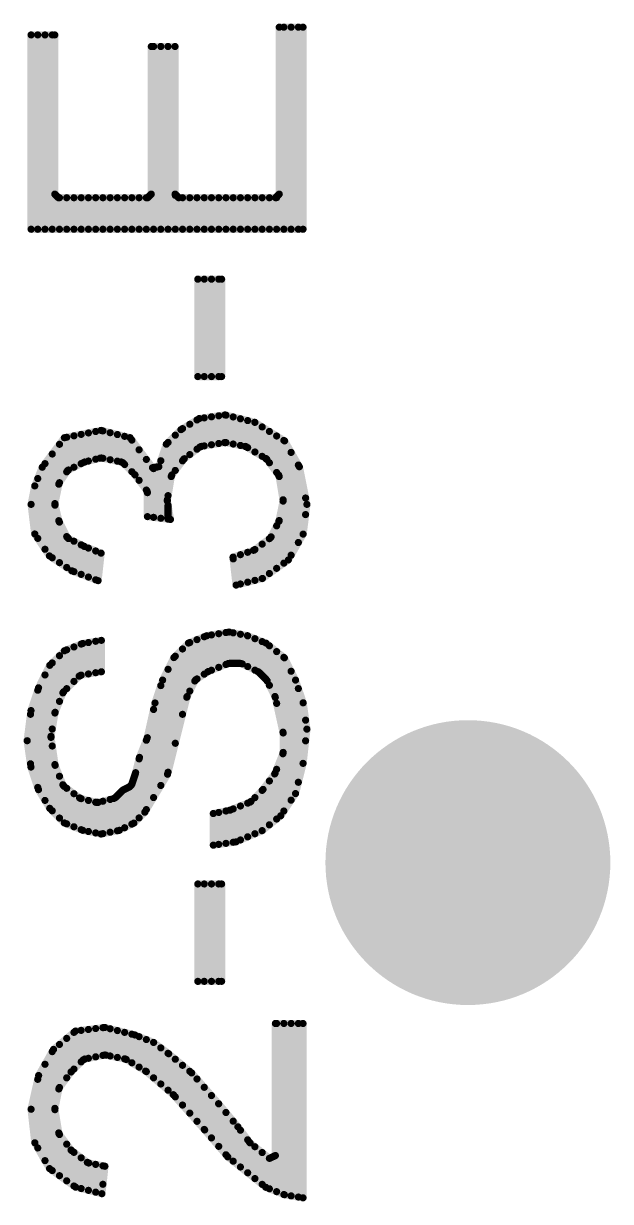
# Model space of a CAD drawing. Header units: millimetres. Extents: x 17.58 to 19.74, y 15.71 to 18.76.
# Drawn here: x 18.6 to 18.6811, y 16.6699 to 16.8327 of the extents above; entities that cross this region are included whole.
import ezdxf

# ---------------------------------------------------------------- set-up
doc = ezdxf.new("R2010")
doc.units = ezdxf.units.MM
doc.header["$MEASUREMENT"] = 0
doc.layers.get('0').update_dxf_attribs({"linetype": 'CONTINUOUS', "lineweight": 0})
doc.layers.add('04_BOT_PHO', color=90, linetype='CONTINUOUS', lineweight=0)

# ---------------------------------------------------------------- blocks, each defined once
blk = doc.blocks.new('ROUND_8')
h = blk.add_hatch(color=256)
edge = h.paths.add_edge_path(flags=0)
edge.add_arc((0, 0), 0.01968, 0, 360)
blk = doc.blocks.new('ROUND_14')
h = blk.add_hatch(color=256)
edge = h.paths.add_edge_path(flags=0)
edge.add_arc((0, 0), 0.0005, 0, 360)

msp = doc.modelspace()

# ---------------------------------------------------------------- linework, layer by layer
at = {"layer": '04_BOT_PHO', "lineweight": 211, "const_width": 0.001}
for points in [[(18.60436, 16.8311), (18.60108, 16.8311)], [(18.60108, 16.8311), (18.60108, 16.80425)], [(18.602, 16.80425), (18.602, 16.8311)], [(18.603, 16.80425), (18.603, 16.8311)], [(18.604, 16.80425), (18.604, 16.8311)], [(18.60436, 16.8091), (18.60436, 16.8311)], [(18.63865, 16.83217), (18.63536, 16.83217)], [(18.63536, 16.83217), (18.63536, 16.8091)], [(18.636, 16.80425), (18.636, 16.83217)], [(18.637, 16.80425), (18.637, 16.83217)], [(18.638, 16.80425), (18.638, 16.83217)], [(18.63865, 16.80425), (18.63865, 16.83217)], [(18.62097, 16.8295), (18.61768, 16.8295)], [(18.61768, 16.8295), (18.61768, 16.8091)], [(18.618, 16.80425), (18.618, 16.8295)], [(18.619, 16.80425), (18.619, 16.8295)], [(18.62, 16.80425), (18.62, 16.8295)], [(18.62097, 16.8091), (18.62097, 16.8295)], [(18.60486, 16.8086), (18.60436, 16.8091)], [(18.61718, 16.8086), (18.60486, 16.8086)], [(18.605, 16.80425), (18.605, 16.8086)], [(18.606, 16.80425), (18.606, 16.8086)], [(18.607, 16.80425), (18.607, 16.8086)], [(18.608, 16.80425), (18.608, 16.8086)], [(18.609, 16.80425), (18.609, 16.8086)], [(18.61, 16.80425), (18.61, 16.8086)], [(18.611, 16.80425), (18.611, 16.8086)], [(18.612, 16.80425), (18.612, 16.8086)], [(18.613, 16.80425), (18.613, 16.8086)], [(18.614, 16.80425), (18.614, 16.8086)], [(18.615, 16.80425), (18.615, 16.8086)], [(18.616, 16.80425), (18.616, 16.8086)], [(18.617, 16.80425), (18.617, 16.8086)], [(18.61768, 16.8091), (18.61718, 16.8086)], [(18.62147, 16.8086), (18.62097, 16.8091)], [(18.621, 16.80425), (18.621, 16.80893)], [(18.63486, 16.8086), (18.62147, 16.8086)], [(18.622, 16.80425), (18.622, 16.8086)], [(18.623, 16.80425), (18.623, 16.8086)], [(18.624, 16.80425), (18.624, 16.8086)], [(18.625, 16.80425), (18.625, 16.8086)], [(18.626, 16.80425), (18.626, 16.8086)], [(18.627, 16.80425), (18.627, 16.8086)], [(18.628, 16.80425), (18.628, 16.8086)], [(18.629, 16.80425), (18.629, 16.8086)], [(18.63, 16.80425), (18.63, 16.8086)], [(18.631, 16.80425), (18.631, 16.8086)], [(18.632, 16.80425), (18.632, 16.8086)], [(18.633, 16.80425), (18.633, 16.8086)], [(18.634, 16.80425), (18.634, 16.8086)], [(18.63536, 16.8091), (18.63486, 16.8086)], [(18.635, 16.80425), (18.635, 16.80862)], [(18.60108, 16.80425), (18.63865, 16.80425)], [(18.6274, 16.79735), (18.62411, 16.79735)], [(18.62411, 16.79735), (18.62411, 16.78389)], [(18.625, 16.78389), (18.625, 16.79735)], [(18.626, 16.78389), (18.626, 16.79735)], [(18.627, 16.78389), (18.627, 16.79735)], [(18.6274, 16.78389), (18.6274, 16.79735)], [(18.62411, 16.78389), (18.6274, 16.78389)], [(18.62787, 16.77859), (18.62432, 16.77809)], [(18.627, 16.77464), (18.627, 16.77847)], [(18.63198, 16.77757), (18.62787, 16.77859)], [(18.628, 16.77477), (18.628, 16.77856)], [(18.62432, 16.77809), (18.62178, 16.77656)], [(18.623, 16.77311), (18.623, 16.7773)], [(18.624, 16.77386), (18.624, 16.7779)], [(18.625, 16.77431), (18.625, 16.77818)], [(18.626, 16.77447), (18.626, 16.77833)], [(18.629, 16.77457), (18.629, 16.77831)], [(18.63, 16.77437), (18.63, 16.77806)], [(18.631, 16.77407), (18.631, 16.77781)], [(18.6361, 16.775), (18.63198, 16.77757)], [(18.632, 16.77347), (18.632, 16.77756)], [(18.633, 16.77287), (18.633, 16.77693)], [(18.60568, 16.77544), (18.60262, 16.77136)], [(18.61074, 16.77645), (18.60568, 16.77544)], [(18.606, 16.77073), (18.606, 16.7755)], [(18.607, 16.77136), (18.607, 16.7757)], [(18.608, 16.77186), (18.608, 16.7759)], [(18.609, 16.77222), (18.609, 16.7761)], [(18.61, 16.77247), (18.61, 16.7763)], [(18.61475, 16.77545), (18.61074, 16.77645)], [(18.611, 16.7726), (18.611, 16.77638)], [(18.612, 16.7724), (18.612, 16.77613)], [(18.613, 16.7722), (18.613, 16.77588)], [(18.614, 16.77174), (18.614, 16.77563)], [(18.61785, 16.7713), (18.61475, 16.77545)], [(18.62178, 16.77656), (18.61976, 16.77455)], [(18.621, 16.77092), (18.621, 16.77579)], [(18.622, 16.77225), (18.622, 16.7767)], [(18.634, 16.77198), (18.634, 16.77631)], [(18.635, 16.77064), (18.635, 16.77568)], [(18.605, 16.76923), (18.605, 16.77453)], [(18.615, 16.77074), (18.615, 16.77511)], [(18.616, 16.76955), (18.616, 16.77377)], [(18.61976, 16.77455), (18.61873, 16.77144)], [(18.62, 16.76744), (18.62, 16.77479)], [(18.62224, 16.77254), (18.62438, 16.77415)], [(18.62438, 16.77415), (18.6246, 16.77424)], [(18.6246, 16.77424), (18.62781, 16.77477)], [(18.62781, 16.77477), (18.62799, 16.77477)], [(18.62799, 16.77477), (18.63067, 16.77424)], [(18.63067, 16.77424), (18.63083, 16.77417)], [(18.63083, 16.77417), (18.63351, 16.77257)], [(18.636, 16.75811), (18.636, 16.77506)], [(18.63814, 16.77143), (18.6361, 16.775)], [(18.604, 16.75885), (18.604, 16.77319)], [(18.60624, 16.77098), (18.60839, 16.77205)], [(18.60839, 16.77205), (18.60849, 16.77209)], [(18.60849, 16.77209), (18.61063, 16.77262)], [(18.61063, 16.77262), (18.61085, 16.77263)], [(18.61085, 16.77263), (18.61353, 16.77209)], [(18.61353, 16.77209), (18.61379, 16.77196)], [(18.61379, 16.77196), (18.61539, 16.77035)], [(18.617, 16.76821), (18.617, 16.77244)], [(18.619, 16.76431), (18.619, 16.77226)], [(18.62053, 16.7703), (18.62214, 16.77244)], [(18.62214, 16.77244), (18.62224, 16.77254)], [(18.63351, 16.77257), (18.63365, 16.77244)], [(18.63365, 16.77244), (18.63526, 16.7703)], [(18.637, 16.75921), (18.637, 16.77341)], [(18.60262, 16.77136), (18.60159, 16.76878)], [(18.603, 16.76003), (18.603, 16.77186)], [(18.60498, 16.7692), (18.60605, 16.77081)], [(18.60605, 16.77081), (18.60624, 16.77098)], [(18.61539, 16.77035), (18.61544, 16.7703)], [(18.61873, 16.77144), (18.61785, 16.7713)], [(18.618, 16.76444), (18.618, 16.77117)], [(18.638, 16.76096), (18.638, 16.77166)], [(18.63918, 16.76623), (18.63814, 16.77143)], [(18.60159, 16.76878), (18.60108, 16.76623)], [(18.602, 16.76153), (18.602, 16.7698)], [(18.60437, 16.76634), (18.60491, 16.76902)], [(18.60491, 16.76902), (18.60498, 16.7692)], [(18.61544, 16.7703), (18.61705, 16.76815)], [(18.6199, 16.76686), (18.62044, 16.77008)], [(18.62044, 16.77008), (18.62053, 16.7703)], [(18.63526, 16.7703), (18.63535, 16.77008)], [(18.63535, 16.77008), (18.63589, 16.76686)], [(18.61705, 16.76815), (18.61715, 16.76785)], [(18.61715, 16.76785), (18.61715, 16.76454)], [(18.639, 16.76482), (18.639, 16.76711)], [(18.60108, 16.76623), (18.60159, 16.76214)], [(18.60438, 16.76612), (18.60437, 16.76634)], [(18.60491, 16.76398), (18.60438, 16.76612)], [(18.6199, 16.7667), (18.6199, 16.76686)], [(18.62033, 16.76415), (18.6199, 16.7667)], [(18.62, 16.76419), (18.62, 16.76612)], [(18.63589, 16.76668), (18.63535, 16.764)], [(18.63589, 16.76686), (18.6359, 16.76678)], [(18.6359, 16.76678), (18.63589, 16.76668)], [(18.63866, 16.76212), (18.63918, 16.76623)], [(18.60495, 16.76388), (18.60491, 16.76398)], [(18.60602, 16.76174), (18.60495, 16.76388)], [(18.61715, 16.76454), (18.62033, 16.76415)], [(18.63531, 16.76388), (18.63424, 16.76174)], [(18.63535, 16.764), (18.63531, 16.76388)], [(18.605, 16.75818), (18.605, 16.76378)], [(18.635, 16.75739), (18.635, 16.76326)], [(18.60159, 16.76214), (18.60361, 16.75911)], [(18.606, 16.75752), (18.606, 16.76178)], [(18.60624, 16.76151), (18.60602, 16.76174)], [(18.60839, 16.76044), (18.60624, 16.76151)], [(18.607, 16.75694), (18.607, 16.76114)], [(18.608, 16.75656), (18.608, 16.76064)], [(18.63409, 16.76156), (18.63195, 16.75995)], [(18.633, 16.75598), (18.633, 16.76074)], [(18.634, 16.75668), (18.634, 16.76149)], [(18.63424, 16.76174), (18.63409, 16.76156)], [(18.63662, 16.75855), (18.63866, 16.76212)], [(18.60361, 16.75911), (18.6067, 16.75705)], [(18.60843, 16.76042), (18.60839, 16.76044)], [(18.61075, 16.75949), (18.60843, 16.76042)], [(18.609, 16.75619), (18.609, 16.76019)], [(18.61, 16.75581), (18.61, 16.75979)], [(18.61033, 16.75569), (18.61075, 16.75949)], [(18.6318, 16.75988), (18.62897, 16.75893)], [(18.62897, 16.75893), (18.6294, 16.75508)], [(18.629, 16.7587), (18.629, 16.75894)], [(18.63, 16.75523), (18.63, 16.75928)], [(18.631, 16.75548), (18.631, 16.75961)], [(18.63195, 16.75995), (18.6318, 16.75988)], [(18.632, 16.75573), (18.632, 16.75999)], [(18.63304, 16.75599), (18.63662, 16.75855)], [(18.6067, 16.75705), (18.61033, 16.75569)], [(18.6294, 16.75508), (18.63304, 16.75599)], [(18.62535, 16.74808), (18.62282, 16.74707)], [(18.624, 16.74211), (18.624, 16.74754)], [(18.625, 16.74277), (18.625, 16.74794)], [(18.62842, 16.74859), (18.62535, 16.74808)], [(18.626, 16.74331), (18.626, 16.74819)], [(18.627, 16.74371), (18.627, 16.74836)], [(18.628, 16.74411), (18.628, 16.74852)], [(18.63097, 16.74809), (18.62842, 16.74859)], [(18.629, 16.74425), (18.629, 16.74848)], [(18.63, 16.74425), (18.63, 16.74828)], [(18.63353, 16.74706), (18.63097, 16.74809)], [(18.631, 16.74382), (18.631, 16.74807)], [(18.632, 16.74332), (18.632, 16.74767)], [(18.60568, 16.746), (18.60366, 16.74399)], [(18.60821, 16.74701), (18.60568, 16.746)], [(18.606, 16.74077), (18.606, 16.74613)], [(18.607, 16.74177), (18.607, 16.74653)], [(18.608, 16.74263), (18.608, 16.74693)], [(18.61079, 16.74744), (18.60821, 16.74701)], [(18.609, 16.7428), (18.609, 16.74714)], [(18.61, 16.74297), (18.61, 16.74731)], [(18.61079, 16.7431), (18.61079, 16.74744)], [(18.62282, 16.74707), (18.62081, 16.74506)], [(18.622, 16.73722), (18.622, 16.74625)], [(18.623, 16.74043), (18.623, 16.74714)], [(18.633, 16.74256), (18.633, 16.74727)], [(18.63607, 16.74503), (18.63353, 16.74706)], [(18.634, 16.74123), (18.634, 16.74669)], [(18.604, 16.73519), (18.604, 16.74432)], [(18.605, 16.73901), (18.605, 16.74532)], [(18.62081, 16.74506), (18.61925, 16.74195)], [(18.621, 16.73322), (18.621, 16.74525)], [(18.635, 16.73873), (18.635, 16.74589)], [(18.636, 16.72386), (18.636, 16.74509)], [(18.63761, 16.74195), (18.63607, 16.74503)], [(18.60366, 16.74399), (18.60211, 16.74088)], [(18.603, 16.72532), (18.603, 16.74266)], [(18.60799, 16.74263), (18.61079, 16.7431)], [(18.62, 16.72922), (18.62, 16.74344)], [(18.62387, 16.74202), (18.62548, 16.74309)], [(18.62548, 16.74309), (18.62557, 16.74314)], [(18.62557, 16.74314), (18.62825, 16.74421)], [(18.62825, 16.74421), (18.62843, 16.74425)], [(18.62843, 16.74425), (18.63004, 16.74425)], [(18.63004, 16.74425), (18.63026, 16.74419)], [(18.63026, 16.74419), (18.63241, 16.74312)], [(18.63241, 16.74312), (18.63254, 16.74303)], [(18.63254, 16.74303), (18.63361, 16.74196)], [(18.637, 16.72536), (18.637, 16.74317)], [(18.60558, 16.74035), (18.60772, 16.74249)], [(18.60772, 16.74249), (18.60799, 16.74263)], [(18.61925, 16.74195), (18.6182, 16.73879)], [(18.619, 16.72739), (18.619, 16.74119)], [(18.62263, 16.73968), (18.6237, 16.74183)], [(18.6237, 16.74183), (18.62387, 16.74202)], [(18.63361, 16.74196), (18.6337, 16.74183)], [(18.6337, 16.74183), (18.63477, 16.73968)], [(18.63866, 16.73881), (18.63761, 16.74195)], [(18.60211, 16.74088), (18.60107, 16.73774)], [(18.602, 16.72712), (18.602, 16.74055)], [(18.6044, 16.7375), (18.60547, 16.74018)], [(18.60547, 16.74018), (18.60558, 16.74035)], [(18.61993, 16.72894), (18.62259, 16.73958)], [(18.62259, 16.73958), (18.62263, 16.73968)], [(18.63477, 16.73968), (18.63481, 16.73957)], [(18.63481, 16.73957), (18.63588, 16.73475)], [(18.638, 16.72783), (18.638, 16.74078)], [(18.6182, 16.73879), (18.61713, 16.73399)], [(18.618, 16.72572), (18.618, 16.73789)], [(18.63918, 16.73517), (18.63866, 16.73881)], [(18.60107, 16.73774), (18.60054, 16.73357)], [(18.601, 16.73038), (18.601, 16.73722)], [(18.60383, 16.73419), (18.60437, 16.7374)], [(18.60437, 16.7374), (18.6044, 16.7375)], [(18.639, 16.73356), (18.639, 16.73641)], [(18.63588, 16.73475), (18.6359, 16.73464)], [(18.6359, 16.73464), (18.6359, 16.73196)], [(18.63865, 16.73044), (18.63918, 16.73517)], [(18.60054, 16.73357), (18.60106, 16.72993)], [(18.60383, 16.7341), (18.60383, 16.73419)], [(18.60383, 16.73403), (18.60383, 16.7341)], [(18.60437, 16.73028), (18.60383, 16.73403)], [(18.61711, 16.73392), (18.61605, 16.73127)], [(18.617, 16.72406), (18.617, 16.73364)], [(18.61713, 16.73399), (18.61711, 16.73392)], [(18.604, 16.72389), (18.604, 16.73284)], [(18.61605, 16.73127), (18.61552, 16.72916)], [(18.63586, 16.73177), (18.63479, 16.7291)], [(18.6359, 16.73196), (18.63586, 16.73177)], [(18.60106, 16.72993), (18.6021, 16.72681)], [(18.6044, 16.73017), (18.60437, 16.73028)], [(18.60547, 16.72749), (18.6044, 16.73017)], [(18.616, 16.72291), (18.616, 16.73106)], [(18.63761, 16.72627), (18.63865, 16.73044)], [(18.605, 16.72289), (18.605, 16.72866)], [(18.61551, 16.72912), (18.61498, 16.72752)], [(18.61552, 16.72916), (18.61551, 16.72912)], [(18.61679, 16.7237), (18.61993, 16.72894)], [(18.63473, 16.72898), (18.63312, 16.72684)], [(18.634, 16.72195), (18.634, 16.72801)], [(18.63479, 16.7291), (18.63473, 16.72898)], [(18.635, 16.72275), (18.635, 16.72962)], [(18.6021, 16.72681), (18.60365, 16.72423)], [(18.60563, 16.72727), (18.60547, 16.72749)], [(18.60778, 16.72567), (18.60563, 16.72727)], [(18.606, 16.72208), (18.606, 16.727)], [(18.61373, 16.72673), (18.61271, 16.72571)], [(18.61473, 16.72723), (18.61373, 16.72673)], [(18.614, 16.72155), (18.614, 16.72686)], [(18.61498, 16.72752), (18.61473, 16.72723)], [(18.615, 16.72205), (18.615, 16.72758)], [(18.63307, 16.72679), (18.63146, 16.72518)], [(18.633, 16.72115), (18.633, 16.72671)], [(18.63312, 16.72684), (18.63307, 16.72679)], [(18.607, 16.72168), (18.607, 16.72625)], [(18.60795, 16.72558), (18.60778, 16.72567)], [(18.6101, 16.72505), (18.60795, 16.72558)], [(18.608, 16.72128), (18.608, 16.72557)], [(18.609, 16.72103), (18.609, 16.72532)], [(18.61, 16.72083), (18.61, 16.72507)], [(18.61034, 16.72505), (18.6101, 16.72505)], [(18.61248, 16.72558), (18.61034, 16.72505)], [(18.611, 16.72073), (18.611, 16.72521)], [(18.612, 16.72093), (18.612, 16.72546)], [(18.61271, 16.72571), (18.61248, 16.72558)], [(18.613, 16.72113), (18.613, 16.726)], [(18.6313, 16.72507), (18.62862, 16.724)], [(18.631, 16.72029), (18.631, 16.72495)], [(18.63146, 16.72518), (18.6313, 16.72507)], [(18.632, 16.72072), (18.632, 16.72571)], [(18.63556, 16.72319), (18.63761, 16.72627)], [(18.60365, 16.72423), (18.60568, 16.72221)], [(18.61528, 16.72219), (18.61679, 16.7237)], [(18.62853, 16.72397), (18.62625, 16.72351)], [(18.62625, 16.72351), (18.62625, 16.71914)], [(18.627, 16.71925), (18.627, 16.72366)], [(18.628, 16.71939), (18.628, 16.72386)], [(18.62862, 16.724), (18.62853, 16.72397)], [(18.629, 16.71954), (18.629, 16.72415)], [(18.63, 16.71986), (18.63, 16.72455)], [(18.63299, 16.72114), (18.63556, 16.72319)], [(18.60568, 16.72221), (18.60822, 16.72119)], [(18.61327, 16.72119), (18.61528, 16.72219)], [(18.60822, 16.72119), (18.61075, 16.72068)], [(18.61075, 16.72068), (18.61327, 16.72119)], [(18.62937, 16.71959), (18.63299, 16.72114)], [(18.62625, 16.71914), (18.62937, 16.71959)], [(18.6274, 16.71378), (18.62411, 16.71378)], [(18.62411, 16.71378), (18.62411, 16.70032)], [(18.625, 16.70032), (18.625, 16.71378)], [(18.626, 16.70032), (18.626, 16.71378)], [(18.627, 16.70032), (18.627, 16.71378)], [(18.6274, 16.70032), (18.6274, 16.71378)], [(18.62411, 16.70032), (18.6274, 16.70032)], [(18.61126, 16.69395), (18.60721, 16.69345)], [(18.611, 16.69009), (18.611, 16.69392)], [(18.61542, 16.69291), (18.61126, 16.69395)], [(18.63865, 16.6945), (18.63483, 16.6945)], [(18.63483, 16.6945), (18.63483, 16.67625)], [(18.635, 16.67126), (18.635, 16.6945)], [(18.636, 16.67086), (18.636, 16.6945)], [(18.637, 16.67068), (18.637, 16.6945)], [(18.638, 16.67052), (18.638, 16.6945)], [(18.63865, 16.67041), (18.63865, 16.6945)], [(18.60721, 16.69345), (18.60418, 16.69092)], [(18.606, 16.68699), (18.606, 16.69244)], [(18.607, 16.6882), (18.607, 16.69327)], [(18.608, 16.6892), (18.608, 16.69355)], [(18.609, 16.68969), (18.609, 16.69367)], [(18.61, 16.68989), (18.61, 16.6938)], [(18.612, 16.69001), (18.612, 16.69377)], [(18.613, 16.68981), (18.613, 16.69352)], [(18.614, 16.68961), (18.614, 16.69327)], [(18.615, 16.68907), (18.615, 16.69302)], [(18.61801, 16.69188), (18.61542, 16.69291)], [(18.616, 16.68847), (18.616, 16.69268)], [(18.617, 16.68785), (18.617, 16.69228)], [(18.60418, 16.69092), (18.60212, 16.68731)], [(18.604, 16.67418), (18.604, 16.69061)], [(18.605, 16.68566), (18.605, 16.6916)], [(18.618, 16.68699), (18.618, 16.69188)], [(18.62009, 16.69032), (18.61801, 16.69188)], [(18.619, 16.68614), (18.619, 16.69113)], [(18.60665, 16.68785), (18.60826, 16.68946)], [(18.60826, 16.68946), (18.60851, 16.68959)], [(18.60851, 16.68959), (18.61119, 16.69013)], [(18.61119, 16.69013), (18.61139, 16.69013)], [(18.61139, 16.69013), (18.61407, 16.68959)], [(18.61407, 16.68959), (18.61423, 16.68953)], [(18.61423, 16.68953), (18.6169, 16.68792)], [(18.62, 16.68528), (18.62, 16.69038)], [(18.62326, 16.68767), (18.62009, 16.69032)], [(18.621, 16.68436), (18.621, 16.68956)], [(18.603, 16.67555), (18.603, 16.68886)], [(18.605, 16.68565), (18.6066, 16.6878)], [(18.6066, 16.6878), (18.60665, 16.68785)], [(18.6169, 16.68792), (18.61697, 16.68788)], [(18.61697, 16.68788), (18.62072, 16.68466)], [(18.622, 16.68323), (18.622, 16.68872)], [(18.623, 16.68211), (18.623, 16.68789)], [(18.62698, 16.68342), (18.62326, 16.68767)], [(18.60212, 16.68731), (18.60108, 16.68265)], [(18.602, 16.6773), (18.602, 16.68678)], [(18.624, 16.68098), (18.624, 16.68683)], [(18.60437, 16.68277), (18.60491, 16.68545)], [(18.60491, 16.68545), (18.605, 16.68565)], [(18.62072, 16.68466), (18.62077, 16.68461)], [(18.62077, 16.68461), (18.62506, 16.67979)], [(18.625, 16.67986), (18.625, 16.68568)], [(18.626, 16.67869), (18.626, 16.68454)], [(18.60108, 16.68265), (18.6016, 16.67801)], [(18.60436, 16.68267), (18.60437, 16.68277)], [(18.60437, 16.68259), (18.60436, 16.68267)], [(18.6049, 16.67938), (18.60437, 16.68259)], [(18.62965, 16.68022), (18.62698, 16.68342)], [(18.627, 16.67752), (18.627, 16.6834)], [(18.628, 16.67636), (18.628, 16.6822)], [(18.629, 16.67547), (18.629, 16.681)], [(18.605, 16.67916), (18.6049, 16.67938)], [(18.62506, 16.67979), (18.62825, 16.67607)], [(18.63125, 16.67809), (18.62965, 16.68022)], [(18.63, 16.67467), (18.63, 16.67975)], [(18.6016, 16.67801), (18.60363, 16.67445)], [(18.6066, 16.67702), (18.605, 16.67916)], [(18.605, 16.67347), (18.605, 16.67916)], [(18.606, 16.67276), (18.606, 16.67782)], [(18.631, 16.67387), (18.631, 16.67842)], [(18.63133, 16.678), (18.63125, 16.67809)], [(18.63401, 16.67586), (18.63133, 16.678)], [(18.6067, 16.67692), (18.6066, 16.67702)], [(18.60885, 16.67531), (18.6067, 16.67692)], [(18.607, 16.67204), (18.607, 16.67669)], [(18.608, 16.67169), (18.608, 16.67594)], [(18.62825, 16.67607), (18.63351, 16.67186)], [(18.632, 16.67307), (18.632, 16.67747)], [(18.633, 16.67227), (18.633, 16.67667)], [(18.63483, 16.67625), (18.63401, 16.67586)], [(18.60363, 16.67445), (18.60722, 16.67189)], [(18.60905, 16.67522), (18.60885, 16.67531)], [(18.609, 16.67144), (18.609, 16.67523)], [(18.61128, 16.67477), (18.60905, 16.67522)], [(18.61, 16.67119), (18.61, 16.67503)], [(18.61086, 16.67098), (18.61128, 16.67477)], [(18.611, 16.67228), (18.611, 16.67483)], [(18.634, 16.67166), (18.634, 16.67587)], [(18.60722, 16.67189), (18.61086, 16.67098)], [(18.63351, 16.67186), (18.63607, 16.67084)], [(18.63607, 16.67084), (18.63865, 16.67041)]]:
    msp.add_lwpolyline(points, dxfattribs=at)

# ---------------------------------------------------------------- block references
at = {"layer": '04_BOT_PHO'}
for name, p in [('ROUND_14', (18.60108, 16.8311)), ('ROUND_14', (18.602, 16.8311)), ('ROUND_14', (18.603, 16.8311)), ('ROUND_14', (18.604, 16.8311)), ('ROUND_14', (18.60436, 16.8311)), ('ROUND_14', (18.63536, 16.83217)), ('ROUND_14', (18.636, 16.83217)), ('ROUND_14', (18.637, 16.83217)), ('ROUND_14', (18.638, 16.83217)), ('ROUND_14', (18.63865, 16.83217)), ('ROUND_14', (18.63865, 16.83217)), ('ROUND_14', (18.61768, 16.8295)), ('ROUND_14', (18.618, 16.8295)), ('ROUND_14', (18.619, 16.8295)), ('ROUND_14', (18.62, 16.8295)), ('ROUND_14', (18.62097, 16.8295)), ('ROUND_14', (18.60436, 16.8091)), ('ROUND_14', (18.60486, 16.8086)), ('ROUND_14', (18.605, 16.8086)), ('ROUND_14', (18.606, 16.8086)), ('ROUND_14', (18.607, 16.8086)), ('ROUND_14', (18.608, 16.8086)), ('ROUND_14', (18.609, 16.8086)), ('ROUND_14', (18.61, 16.8086)), ('ROUND_14', (18.611, 16.8086)), ('ROUND_14', (18.612, 16.8086)), ('ROUND_14', (18.613, 16.8086)), ('ROUND_14', (18.614, 16.8086)), ('ROUND_14', (18.615, 16.8086)), ('ROUND_14', (18.616, 16.8086)), ('ROUND_14', (18.617, 16.8086)), ('ROUND_14', (18.61718, 16.8086)), ('ROUND_14', (18.61768, 16.8091)), ('ROUND_14', (18.62097, 16.8091)), ('ROUND_14', (18.621, 16.80893)), ('ROUND_14', (18.62147, 16.8086)), ('ROUND_14', (18.622, 16.8086)), ('ROUND_14', (18.623, 16.8086)), ('ROUND_14', (18.624, 16.8086)), ('ROUND_14', (18.625, 16.8086)), ('ROUND_14', (18.626, 16.8086)), ('ROUND_14', (18.627, 16.8086)), ('ROUND_14', (18.628, 16.8086)), ('ROUND_14', (18.629, 16.8086)), ('ROUND_14', (18.63, 16.8086)), ('ROUND_14', (18.631, 16.8086)), ('ROUND_14', (18.632, 16.8086)), ('ROUND_14', (18.633, 16.8086)), ('ROUND_14', (18.634, 16.8086)), ('ROUND_14', (18.63486, 16.8086)), ('ROUND_14', (18.635, 16.80862)), ('ROUND_14', (18.63536, 16.8091)), ('ROUND_14', (18.60108, 16.80425)), ('ROUND_14', (18.602, 16.80425)), ('ROUND_14', (18.603, 16.80425)), ('ROUND_14', (18.604, 16.80425)), ('ROUND_14', (18.605, 16.80425)), ('ROUND_14', (18.606, 16.80425)), ('ROUND_14', (18.607, 16.80425)), ('ROUND_14', (18.608, 16.80425)), ('ROUND_14', (18.609, 16.80425)), ('ROUND_14', (18.61, 16.80425)), ('ROUND_14', (18.611, 16.80425)), ('ROUND_14', (18.612, 16.80425)), ('ROUND_14', (18.613, 16.80425)), ('ROUND_14', (18.614, 16.80425)), ('ROUND_14', (18.615, 16.80425)), ('ROUND_14', (18.616, 16.80425)), ('ROUND_14', (18.617, 16.80425)), ('ROUND_14', (18.618, 16.80425)), ('ROUND_14', (18.619, 16.80425)), ('ROUND_14', (18.62, 16.80425)), ('ROUND_14', (18.621, 16.80425)), ('ROUND_14', (18.622, 16.80425)), ('ROUND_14', (18.623, 16.80425)), ('ROUND_14', (18.624, 16.80425)), ('ROUND_14', (18.625, 16.80425)), ('ROUND_14', (18.626, 16.80425)), ('ROUND_14', (18.627, 16.80425)), ('ROUND_14', (18.628, 16.80425)), ('ROUND_14', (18.629, 16.80425)), ('ROUND_14', (18.63, 16.80425)), ('ROUND_14', (18.631, 16.80425)), ('ROUND_14', (18.632, 16.80425)), ('ROUND_14', (18.633, 16.80425)), ('ROUND_14', (18.634, 16.80425)), ('ROUND_14', (18.635, 16.80425)), ('ROUND_14', (18.636, 16.80425)), ('ROUND_14', (18.637, 16.80425)), ('ROUND_14', (18.638, 16.80425)), ('ROUND_14', (18.63865, 16.80425)), ('ROUND_14', (18.62411, 16.79735)), ('ROUND_14', (18.625, 16.79735)), ('ROUND_14', (18.626, 16.79735)), ('ROUND_14', (18.627, 16.79735)), ('ROUND_14', (18.6274, 16.79735)), ('ROUND_14', (18.6274, 16.79735)), ('ROUND_14', (18.62411, 16.78389)), ('ROUND_14', (18.625, 16.78389)), ('ROUND_14', (18.626, 16.78389)), ('ROUND_14', (18.627, 16.78389)), ('ROUND_14', (18.6274, 16.78389)), ('ROUND_14', (18.627, 16.77847)), ('ROUND_14', (18.62787, 16.77859)), ('ROUND_14', (18.628, 16.77856)), ('ROUND_14', (18.623, 16.7773)), ('ROUND_14', (18.624, 16.7779)), ('ROUND_14', (18.62432, 16.77809)), ('ROUND_14', (18.625, 16.77818)), ('ROUND_14', (18.626, 16.77833)), ('ROUND_14', (18.629, 16.77831)), ('ROUND_14', (18.63, 16.77806)), ('ROUND_14', (18.631, 16.77781)), ('ROUND_14', (18.63198, 16.77757)), ('ROUND_14', (18.632, 16.77756)), ('ROUND_14', (18.633, 16.77693)), ('ROUND_14', (18.60568, 16.77544)), ('ROUND_14', (18.606, 16.7755)), ('ROUND_14', (18.607, 16.7757)), ('ROUND_14', (18.608, 16.7759)), ('ROUND_14', (18.609, 16.7761)), ('ROUND_14', (18.61, 16.7763)), ('ROUND_14', (18.61074, 16.77645)), ('ROUND_14', (18.611, 16.77638)), ('ROUND_14', (18.612, 16.77613)), ('ROUND_14', (18.613, 16.77588)), ('ROUND_14', (18.614, 16.77563)), ('ROUND_14', (18.61475, 16.77545)), ('ROUND_14', (18.621, 16.77579)), ('ROUND_14', (18.62178, 16.77656)), ('ROUND_14', (18.622, 16.7767)), ('ROUND_14', (18.634, 16.77631)), ('ROUND_14', (18.635, 16.77568)), ('ROUND_14', (18.605, 16.77453)), ('ROUND_14', (18.615, 16.77511)), ('ROUND_14', (18.616, 16.77377)), ('ROUND_14', (18.61976, 16.77455)), ('ROUND_14', (18.62, 16.77479)), ('ROUND_14', (18.624, 16.77386)), ('ROUND_14', (18.62438, 16.77415)), ('ROUND_14', (18.6246, 16.77424)), ('ROUND_14', (18.625, 16.77431)), ('ROUND_14', (18.626, 16.77447)), ('ROUND_14', (18.627, 16.77464)), ('ROUND_14', (18.62781, 16.77477)), ('ROUND_14', (18.62799, 16.77477)), ('ROUND_14', (18.628, 16.77477)), ('ROUND_14', (18.629, 16.77457)), ('ROUND_14', (18.63, 16.77437)), ('ROUND_14', (18.63067, 16.77424)), ('ROUND_14', (18.63083, 16.77417)), ('ROUND_14', (18.631, 16.77407)), ('ROUND_14', (18.636, 16.77506)), ('ROUND_14', (18.6361, 16.775)), ('ROUND_14', (18.604, 16.77319)), ('ROUND_14', (18.60839, 16.77205)), ('ROUND_14', (18.60849, 16.77209)), ('ROUND_14', (18.609, 16.77222)), ('ROUND_14', (18.61, 16.77247)), ('ROUND_14', (18.61063, 16.77262)), ('ROUND_14', (18.61085, 16.77263)), ('ROUND_14', (18.611, 16.7726)), ('ROUND_14', (18.612, 16.7724)), ('ROUND_14', (18.613, 16.7722)), ('ROUND_14', (18.61353, 16.77209)), ('ROUND_14', (18.61379, 16.77196)), ('ROUND_14', (18.617, 16.77244)), ('ROUND_14', (18.619, 16.77226)), ('ROUND_14', (18.622, 16.77225)), ('ROUND_14', (18.62214, 16.77244)), ('ROUND_14', (18.62224, 16.77254)), ('ROUND_14', (18.623, 16.77311)), ('ROUND_14', (18.632, 16.77347)), ('ROUND_14', (18.633, 16.77287)), ('ROUND_14', (18.63351, 16.77257)), ('ROUND_14', (18.63365, 16.77244)), ('ROUND_14', (18.634, 16.77198)), ('ROUND_14', (18.637, 16.77341)), ('ROUND_14', (18.60262, 16.77136)), ('ROUND_14', (18.603, 16.77186)), ('ROUND_14', (18.606, 16.77073)), ('ROUND_14', (18.60605, 16.77081)), ('ROUND_14', (18.60624, 16.77098)), ('ROUND_14', (18.607, 16.77136)), ('ROUND_14', (18.608, 16.77186)), ('ROUND_14', (18.614, 16.77174)), ('ROUND_14', (18.615, 16.77074)), ('ROUND_14', (18.61539, 16.77035)), ('ROUND_14', (18.61785, 16.7713)), ('ROUND_14', (18.618, 16.77117)), ('ROUND_14', (18.61873, 16.77144)), ('ROUND_14', (18.621, 16.77092)), ('ROUND_14', (18.635, 16.77064)), ('ROUND_14', (18.638, 16.77166)), ('ROUND_14', (18.63814, 16.77143)), ('ROUND_14', (18.60159, 16.76878)), ('ROUND_14', (18.602, 16.7698)), ('ROUND_14', (18.60491, 16.76902)), ('ROUND_14', (18.60498, 16.7692)), ('ROUND_14', (18.605, 16.76923)), ('ROUND_14', (18.61544, 16.7703)), ('ROUND_14', (18.616, 16.76955)), ('ROUND_14', (18.62044, 16.77008)), ('ROUND_14', (18.62053, 16.7703)), ('ROUND_14', (18.63526, 16.7703)), ('ROUND_14', (18.63535, 16.77008)), ('ROUND_14', (18.617, 16.76821)), ('ROUND_14', (18.61705, 16.76815)), ('ROUND_14', (18.61715, 16.76785)), ('ROUND_14', (18.62, 16.76744)), ('ROUND_14', (18.639, 16.76711)), ('ROUND_14', (18.60108, 16.76623)), ('ROUND_14', (18.60437, 16.76634)), ('ROUND_14', (18.60438, 16.76612)), ('ROUND_14', (18.6199, 16.76686)), ('ROUND_14', (18.6199, 16.7667)), ('ROUND_14', (18.62, 16.76612)), ('ROUND_14', (18.63589, 16.76686)), ('ROUND_14', (18.63589, 16.76668)), ('ROUND_14', (18.6359, 16.76678)), ('ROUND_14', (18.63918, 16.76623)), ('ROUND_14', (18.63918, 16.76623)), ('ROUND_14', (18.60491, 16.76398)), ('ROUND_14', (18.60495, 16.76388)), ('ROUND_14', (18.61715, 16.76454)), ('ROUND_14', (18.618, 16.76444)), ('ROUND_14', (18.619, 16.76431)), ('ROUND_14', (18.62, 16.76419)), ('ROUND_14', (18.62033, 16.76415)), ('ROUND_14', (18.63531, 16.76388)), ('ROUND_14', (18.63535, 16.764)), ('ROUND_14', (18.639, 16.76482)), ('ROUND_14', (18.605, 16.76378)), ('ROUND_14', (18.635, 16.76326)), ('ROUND_14', (18.60159, 16.76214)), ('ROUND_14', (18.602, 16.76153)), ('ROUND_14', (18.606, 16.76178)), ('ROUND_14', (18.60602, 16.76174)), ('ROUND_14', (18.60624, 16.76151)), ('ROUND_14', (18.607, 16.76114)), ('ROUND_14', (18.608, 16.76064)), ('ROUND_14', (18.633, 16.76074)), ('ROUND_14', (18.634, 16.76149)), ('ROUND_14', (18.63409, 16.76156)), ('ROUND_14', (18.63424, 16.76174)), ('ROUND_14', (18.638, 16.76096)), ('ROUND_14', (18.63866, 16.76212)), ('ROUND_14', (18.603, 16.76003)), ('ROUND_14', (18.60361, 16.75911)), ('ROUND_14', (18.60839, 16.76044)), ('ROUND_14', (18.60843, 16.76042)), ('ROUND_14', (18.609, 16.76019)), ('ROUND_14', (18.61, 16.75979)), ('ROUND_14', (18.61075, 16.75949)), ('ROUND_14', (18.62897, 16.75893)), ('ROUND_14', (18.62897, 16.75893)), ('ROUND_14', (18.629, 16.75894)), ('ROUND_14', (18.63, 16.75928)), ('ROUND_14', (18.631, 16.75961)), ('ROUND_14', (18.6318, 16.75988)), ('ROUND_14', (18.63195, 16.75995)), ('ROUND_14', (18.632, 16.75999)), ('ROUND_14', (18.637, 16.75921)), ('ROUND_14', (18.604, 16.75885)), ('ROUND_14', (18.605, 16.75818)), ('ROUND_14', (18.606, 16.75752)), ('ROUND_14', (18.629, 16.7587)), ('ROUND_14', (18.635, 16.75739)), ('ROUND_14', (18.636, 16.75811)), ('ROUND_14', (18.63662, 16.75855)), ('ROUND_14', (18.6067, 16.75705)), ('ROUND_14', (18.607, 16.75694)), ('ROUND_14', (18.608, 16.75656)), ('ROUND_14', (18.609, 16.75619)), ('ROUND_14', (18.61, 16.75581)), ('ROUND_14', (18.61033, 16.75569)), ('ROUND_14', (18.632, 16.75573)), ('ROUND_14', (18.633, 16.75598)), ('ROUND_14', (18.63304, 16.75599)), ('ROUND_14', (18.634, 16.75668)), ('ROUND_14', (18.6294, 16.75508)), ('ROUND_14', (18.63, 16.75523)), ('ROUND_14', (18.631, 16.75548)), ('ROUND_14', (18.624, 16.74754)), ('ROUND_14', (18.625, 16.74794)), ('ROUND_14', (18.62535, 16.74808)), ('ROUND_14', (18.626, 16.74819)), ('ROUND_14', (18.627, 16.74836)), ('ROUND_14', (18.628, 16.74852)), ('ROUND_14', (18.62842, 16.74859)), ('ROUND_14', (18.629, 16.74848)), ('ROUND_14', (18.63, 16.74828)), ('ROUND_14', (18.63097, 16.74809)), ('ROUND_14', (18.631, 16.74807)), ('ROUND_14', (18.632, 16.74767)), ('ROUND_14', (18.60568, 16.746)), ('ROUND_14', (18.606, 16.74613)), ('ROUND_14', (18.607, 16.74653)), ('ROUND_14', (18.608, 16.74693)), ('ROUND_14', (18.60821, 16.74701)), ('ROUND_14', (18.609, 16.74714)), ('ROUND_14', (18.61, 16.74731)), ('ROUND_14', (18.61079, 16.74744)), ('ROUND_14', (18.622, 16.74625)), ('ROUND_14', (18.62282, 16.74707)), ('ROUND_14', (18.623, 16.74714)), ('ROUND_14', (18.633, 16.74727)), ('ROUND_14', (18.63353, 16.74706)), ('ROUND_14', (18.634, 16.74669)), ('ROUND_14', (18.604, 16.74432)), ('ROUND_14', (18.605, 16.74532)), ('ROUND_14', (18.62081, 16.74506)), ('ROUND_14', (18.621, 16.74525)), ('ROUND_14', (18.635, 16.74589)), ('ROUND_14', (18.636, 16.74509)), ('ROUND_14', (18.63607, 16.74503)), ('ROUND_14', (18.603, 16.74266)), ('ROUND_14', (18.60366, 16.74399)), ('ROUND_14', (18.609, 16.7428)), ('ROUND_14', (18.61, 16.74297)), ('ROUND_14', (18.61079, 16.7431)), ('ROUND_14', (18.62, 16.74344)), ('ROUND_14', (18.625, 16.74277)), ('ROUND_14', (18.62548, 16.74309)), ('ROUND_14', (18.62557, 16.74314)), ('ROUND_14', (18.626, 16.74331)), ('ROUND_14', (18.627, 16.74371)), ('ROUND_14', (18.628, 16.74411)), ('ROUND_14', (18.62825, 16.74421)), ('ROUND_14', (18.62843, 16.74425)), ('ROUND_14', (18.629, 16.74425)), ('ROUND_14', (18.63, 16.74425)), ('ROUND_14', (18.63004, 16.74425)), ('ROUND_14', (18.63026, 16.74419)), ('ROUND_14', (18.631, 16.74382)), ('ROUND_14', (18.632, 16.74332)), ('ROUND_14', (18.63241, 16.74312)), ('ROUND_14', (18.63254, 16.74303)), ('ROUND_14', (18.637, 16.74317)), ('ROUND_14', (18.607, 16.74177)), ('ROUND_14', (18.60772, 16.74249)), ('ROUND_14', (18.60799, 16.74263)), ('ROUND_14', (18.608, 16.74263)), ('ROUND_14', (18.619, 16.74119)), ('ROUND_14', (18.61925, 16.74195)), ('ROUND_14', (18.6237, 16.74183)), ('ROUND_14', (18.62387, 16.74202)), ('ROUND_14', (18.624, 16.74211)), ('ROUND_14', (18.633, 16.74256)), ('ROUND_14', (18.63361, 16.74196)), ('ROUND_14', (18.6337, 16.74183)), ('ROUND_14', (18.634, 16.74123)), ('ROUND_14', (18.63761, 16.74195)), ('ROUND_14', (18.602, 16.74055)), ('ROUND_14', (18.60211, 16.74088)), ('ROUND_14', (18.60547, 16.74018)), ('ROUND_14', (18.60558, 16.74035)), ('ROUND_14', (18.606, 16.74077)), ('ROUND_14', (18.62259, 16.73958)), ('ROUND_14', (18.62263, 16.73968)), ('ROUND_14', (18.623, 16.74043)), ('ROUND_14', (18.63477, 16.73968)), ('ROUND_14', (18.63481, 16.73957)), ('ROUND_14', (18.638, 16.74078)), ('ROUND_14', (18.605, 16.73901)), ('ROUND_14', (18.618, 16.73789)), ('ROUND_14', (18.6182, 16.73879)), ('ROUND_14', (18.635, 16.73873)), ('ROUND_14', (18.63866, 16.73881)), ('ROUND_14', (18.601, 16.73722)), ('ROUND_14', (18.60107, 16.73774)), ('ROUND_14', (18.60437, 16.7374)), ('ROUND_14', (18.6044, 16.7375)), ('ROUND_14', (18.622, 16.73722)), ('ROUND_14', (18.639, 16.73641)), ('ROUND_14', (18.604, 16.73519)), ('ROUND_14', (18.63588, 16.73475)), ('ROUND_14', (18.6359, 16.73464)), ('ROUND_14', (18.63918, 16.73517)), ('ROUND_14', (18.63918, 16.73517)), ('ROUND_8', (18.66142, 16.71673)), ('ROUND_14', (18.60054, 16.73357)), ('ROUND_14', (18.60383, 16.73419)), ('ROUND_14', (18.60383, 16.7341)), ('ROUND_14', (18.60383, 16.73403)), ('ROUND_14', (18.617, 16.73364)), ('ROUND_14', (18.61711, 16.73392)), ('ROUND_14', (18.61713, 16.73399)), ('ROUND_14', (18.621, 16.73322)), ('ROUND_14', (18.639, 16.73356)), ('ROUND_14', (18.604, 16.73284)), ('ROUND_14', (18.61605, 16.73127)), ('ROUND_14', (18.63586, 16.73177)), ('ROUND_14', (18.6359, 16.73196)), ('ROUND_14', (18.601, 16.73038)), ('ROUND_14', (18.60106, 16.72993)), ('ROUND_14', (18.60437, 16.73028)), ('ROUND_14', (18.6044, 16.73017)), ('ROUND_14', (18.616, 16.73106)), ('ROUND_14', (18.63865, 16.73044)), ('ROUND_14', (18.605, 16.72866)), ('ROUND_14', (18.61551, 16.72912)), ('ROUND_14', (18.61552, 16.72916)), ('ROUND_14', (18.61993, 16.72894)), ('ROUND_14', (18.62, 16.72922)), ('ROUND_14', (18.634, 16.72801)), ('ROUND_14', (18.63473, 16.72898)), ('ROUND_14', (18.63479, 16.7291)), ('ROUND_14', (18.635, 16.72962)), ('ROUND_14', (18.602, 16.72712)), ('ROUND_14', (18.6021, 16.72681)), ('ROUND_14', (18.60547, 16.72749)), ('ROUND_14', (18.60563, 16.72727)), ('ROUND_14', (18.606, 16.727)), ('ROUND_14', (18.61373, 16.72673)), ('ROUND_14', (18.614, 16.72686)), ('ROUND_14', (18.61473, 16.72723)), ('ROUND_14', (18.61498, 16.72752)), ('ROUND_14', (18.615, 16.72758)), ('ROUND_14', (18.619, 16.72739)), ('ROUND_14', (18.633, 16.72671)), ('ROUND_14', (18.63307, 16.72679)), ('ROUND_14', (18.63312, 16.72684)), ('ROUND_14', (18.638, 16.72783)), ('ROUND_14', (18.603, 16.72532)), ('ROUND_14', (18.607, 16.72625)), ('ROUND_14', (18.60778, 16.72567)), ('ROUND_14', (18.60795, 16.72558)), ('ROUND_14', (18.608, 16.72557)), ('ROUND_14', (18.609, 16.72532)), ('ROUND_14', (18.61, 16.72507)), ('ROUND_14', (18.6101, 16.72505)), ('ROUND_14', (18.61034, 16.72505)), ('ROUND_14', (18.611, 16.72521)), ('ROUND_14', (18.612, 16.72546)), ('ROUND_14', (18.61248, 16.72558)), ('ROUND_14', (18.61271, 16.72571)), ('ROUND_14', (18.613, 16.726)), ('ROUND_14', (18.618, 16.72572)), ('ROUND_14', (18.631, 16.72495)), ('ROUND_14', (18.6313, 16.72507)), ('ROUND_14', (18.63146, 16.72518)), ('ROUND_14', (18.632, 16.72571)), ('ROUND_14', (18.637, 16.72536)), ('ROUND_14', (18.63761, 16.72627)), ('ROUND_14', (18.60365, 16.72423)), ('ROUND_14', (18.604, 16.72389)), ('ROUND_14', (18.61679, 16.7237)), ('ROUND_14', (18.617, 16.72406)), ('ROUND_14', (18.62625, 16.72351)), ('ROUND_14', (18.627, 16.72366)), ('ROUND_14', (18.628, 16.72386)), ('ROUND_14', (18.62853, 16.72397)), ('ROUND_14', (18.62862, 16.724)), ('ROUND_14', (18.629, 16.72415)), ('ROUND_14', (18.63, 16.72455)), ('ROUND_14', (18.63556, 16.72319)), ('ROUND_14', (18.636, 16.72386)), ('ROUND_14', (18.605, 16.72289)), ('ROUND_14', (18.60568, 16.72221)), ('ROUND_14', (18.606, 16.72208)), ('ROUND_14', (18.607, 16.72168)), ('ROUND_14', (18.614, 16.72155)), ('ROUND_14', (18.615, 16.72205)), ('ROUND_14', (18.61528, 16.72219)), ('ROUND_14', (18.616, 16.72291)), ('ROUND_14', (18.634, 16.72195)), ('ROUND_14', (18.635, 16.72275)), ('ROUND_14', (18.608, 16.72128)), ('ROUND_14', (18.60822, 16.72119)), ('ROUND_14', (18.609, 16.72103)), ('ROUND_14', (18.61, 16.72083)), ('ROUND_14', (18.61075, 16.72068)), ('ROUND_14', (18.611, 16.72073)), ('ROUND_14', (18.612, 16.72093)), ('ROUND_14', (18.613, 16.72113)), ('ROUND_14', (18.61327, 16.72119)), ('ROUND_14', (18.631, 16.72029)), ('ROUND_14', (18.632, 16.72072)), ('ROUND_14', (18.63299, 16.72114)), ('ROUND_14', (18.633, 16.72115)), ('ROUND_14', (18.62625, 16.71914)), ('ROUND_14', (18.627, 16.71925)), ('ROUND_14', (18.628, 16.71939)), ('ROUND_14', (18.629, 16.71954)), ('ROUND_14', (18.62937, 16.71959)), ('ROUND_14', (18.63, 16.71986)), ('ROUND_14', (18.62411, 16.71378)), ('ROUND_14', (18.625, 16.71378)), ('ROUND_14', (18.626, 16.71378)), ('ROUND_14', (18.627, 16.71378)), ('ROUND_14', (18.6274, 16.71378)), ('ROUND_14', (18.6274, 16.71378)), ('ROUND_14', (18.62411, 16.70032)), ('ROUND_14', (18.625, 16.70032)), ('ROUND_14', (18.626, 16.70032)), ('ROUND_14', (18.627, 16.70032)), ('ROUND_14', (18.6274, 16.70032)), ('ROUND_14', (18.611, 16.69392)), ('ROUND_14', (18.61126, 16.69395)), ('ROUND_14', (18.63483, 16.6945)), ('ROUND_14', (18.635, 16.6945)), ('ROUND_14', (18.636, 16.6945)), ('ROUND_14', (18.637, 16.6945)), ('ROUND_14', (18.638, 16.6945)), ('ROUND_14', (18.63865, 16.6945)), ('ROUND_14', (18.63865, 16.6945)), ('ROUND_14', (18.606, 16.69244)), ('ROUND_14', (18.607, 16.69327)), ('ROUND_14', (18.60721, 16.69345)), ('ROUND_14', (18.608, 16.69355)), ('ROUND_14', (18.609, 16.69367)), ('ROUND_14', (18.61, 16.6938)), ('ROUND_14', (18.612, 16.69377)), ('ROUND_14', (18.613, 16.69352)), ('ROUND_14', (18.614, 16.69327)), ('ROUND_14', (18.615, 16.69302)), ('ROUND_14', (18.61542, 16.69291)), ('ROUND_14', (18.616, 16.69268)), ('ROUND_14', (18.617, 16.69228)), ('ROUND_14', (18.604, 16.69061)), ('ROUND_14', (18.60418, 16.69092)), ('ROUND_14', (18.605, 16.6916)), ('ROUND_14', (18.618, 16.69188)), ('ROUND_14', (18.61801, 16.69188)), ('ROUND_14', (18.619, 16.69113)), ('ROUND_14', (18.608, 16.6892)), ('ROUND_14', (18.60826, 16.68946)), ('ROUND_14', (18.60851, 16.68959)), ('ROUND_14', (18.609, 16.68969)), ('ROUND_14', (18.61, 16.68989)), ('ROUND_14', (18.611, 16.69009)), ('ROUND_14', (18.61119, 16.69013)), ('ROUND_14', (18.61139, 16.69013)), ('ROUND_14', (18.612, 16.69001)), ('ROUND_14', (18.613, 16.68981)), ('ROUND_14', (18.614, 16.68961)), ('ROUND_14', (18.61407, 16.68959)), ('ROUND_14', (18.61423, 16.68953)), ('ROUND_14', (18.615, 16.68907)), ('ROUND_14', (18.62, 16.69038)), ('ROUND_14', (18.62009, 16.69032)), ('ROUND_14', (18.621, 16.68956)), ('ROUND_14', (18.603, 16.68886)), ('ROUND_14', (18.6066, 16.6878)), ('ROUND_14', (18.60665, 16.68785)), ('ROUND_14', (18.607, 16.6882)), ('ROUND_14', (18.616, 16.68847)), ('ROUND_14', (18.6169, 16.68792)), ('ROUND_14', (18.61697, 16.68788)), ('ROUND_14', (18.617, 16.68785)), ('ROUND_14', (18.622, 16.68872)), ('ROUND_14', (18.623, 16.68789)), ('ROUND_14', (18.62326, 16.68767)), ('ROUND_14', (18.602, 16.68678)), ('ROUND_14', (18.60212, 16.68731)), ('ROUND_14', (18.606, 16.68699)), ('ROUND_14', (18.618, 16.68699)), ('ROUND_14', (18.619, 16.68614)), ('ROUND_14', (18.624, 16.68683)), ('ROUND_14', (18.60491, 16.68545)), ('ROUND_14', (18.605, 16.68566)), ('ROUND_14', (18.605, 16.68565)), ('ROUND_14', (18.62, 16.68528)), ('ROUND_14', (18.62072, 16.68466)), ('ROUND_14', (18.62077, 16.68461)), ('ROUND_14', (18.621, 16.68436)), ('ROUND_14', (18.625, 16.68568)), ('ROUND_14', (18.626, 16.68454)), ('ROUND_14', (18.60108, 16.68265)), ('ROUND_14', (18.60436, 16.68267)), ('ROUND_14', (18.60437, 16.68277)), ('ROUND_14', (18.60437, 16.68259)), ('ROUND_14', (18.622, 16.68323)), ('ROUND_14', (18.62698, 16.68342)), ('ROUND_14', (18.627, 16.6834)), ('ROUND_14', (18.623, 16.68211)), ('ROUND_14', (18.624, 16.68098)), ('ROUND_14', (18.628, 16.6822)), ('ROUND_14', (18.629, 16.681)), ('ROUND_14', (18.6049, 16.67938)), ('ROUND_14', (18.625, 16.67986)), ('ROUND_14', (18.62506, 16.67979)), ('ROUND_14', (18.62965, 16.68022)), ('ROUND_14', (18.63, 16.67975)), ('ROUND_14', (18.6016, 16.67801)), ('ROUND_14', (18.605, 16.67916)), ('ROUND_14', (18.605, 16.67916)), ('ROUND_14', (18.606, 16.67782)), ('ROUND_14', (18.626, 16.67869)), ('ROUND_14', (18.631, 16.67842)), ('ROUND_14', (18.63125, 16.67809)), ('ROUND_14', (18.63133, 16.678)), ('ROUND_14', (18.602, 16.6773)), ('ROUND_14', (18.6066, 16.67702)), ('ROUND_14', (18.6067, 16.67692)), ('ROUND_14', (18.607, 16.67669)), ('ROUND_14', (18.608, 16.67594)), ('ROUND_14', (18.627, 16.67752)), ('ROUND_14', (18.628, 16.67636)), ('ROUND_14', (18.62825, 16.67607)), ('ROUND_14', (18.632, 16.67747)), ('ROUND_14', (18.633, 16.67667)), ('ROUND_14', (18.63483, 16.67625)), ('ROUND_14', (18.603, 16.67555)), ('ROUND_14', (18.60363, 16.67445)), ('ROUND_14', (18.60885, 16.67531)), ('ROUND_14', (18.609, 16.67523)), ('ROUND_14', (18.60905, 16.67522)), ('ROUND_14', (18.61, 16.67503)), ('ROUND_14', (18.611, 16.67483)), ('ROUND_14', (18.61128, 16.67477)), ('ROUND_14', (18.629, 16.67547)), ('ROUND_14', (18.63, 16.67467)), ('ROUND_14', (18.634, 16.67587)), ('ROUND_14', (18.63401, 16.67586)), ('ROUND_14', (18.604, 16.67418)), ('ROUND_14', (18.605, 16.67347)), ('ROUND_14', (18.606, 16.67276)), ('ROUND_14', (18.631, 16.67387)), ('ROUND_14', (18.632, 16.67307)), ('ROUND_14', (18.607, 16.67204)), ('ROUND_14', (18.60722, 16.67189)), ('ROUND_14', (18.608, 16.67169)), ('ROUND_14', (18.609, 16.67144)), ('ROUND_14', (18.61, 16.67119)), ('ROUND_14', (18.611, 16.67228)), ('ROUND_14', (18.633, 16.67227)), ('ROUND_14', (18.63351, 16.67186)), ('ROUND_14', (18.634, 16.67166)), ('ROUND_14', (18.635, 16.67126)), ('ROUND_14', (18.61086, 16.67098)), ('ROUND_14', (18.636, 16.67086)), ('ROUND_14', (18.63607, 16.67084)), ('ROUND_14', (18.637, 16.67068)), ('ROUND_14', (18.638, 16.67052)), ('ROUND_14', (18.63865, 16.67041))]:
    msp.add_blockref(name, p, dxfattribs=at)

doc.saveas('drawing.dxf')
